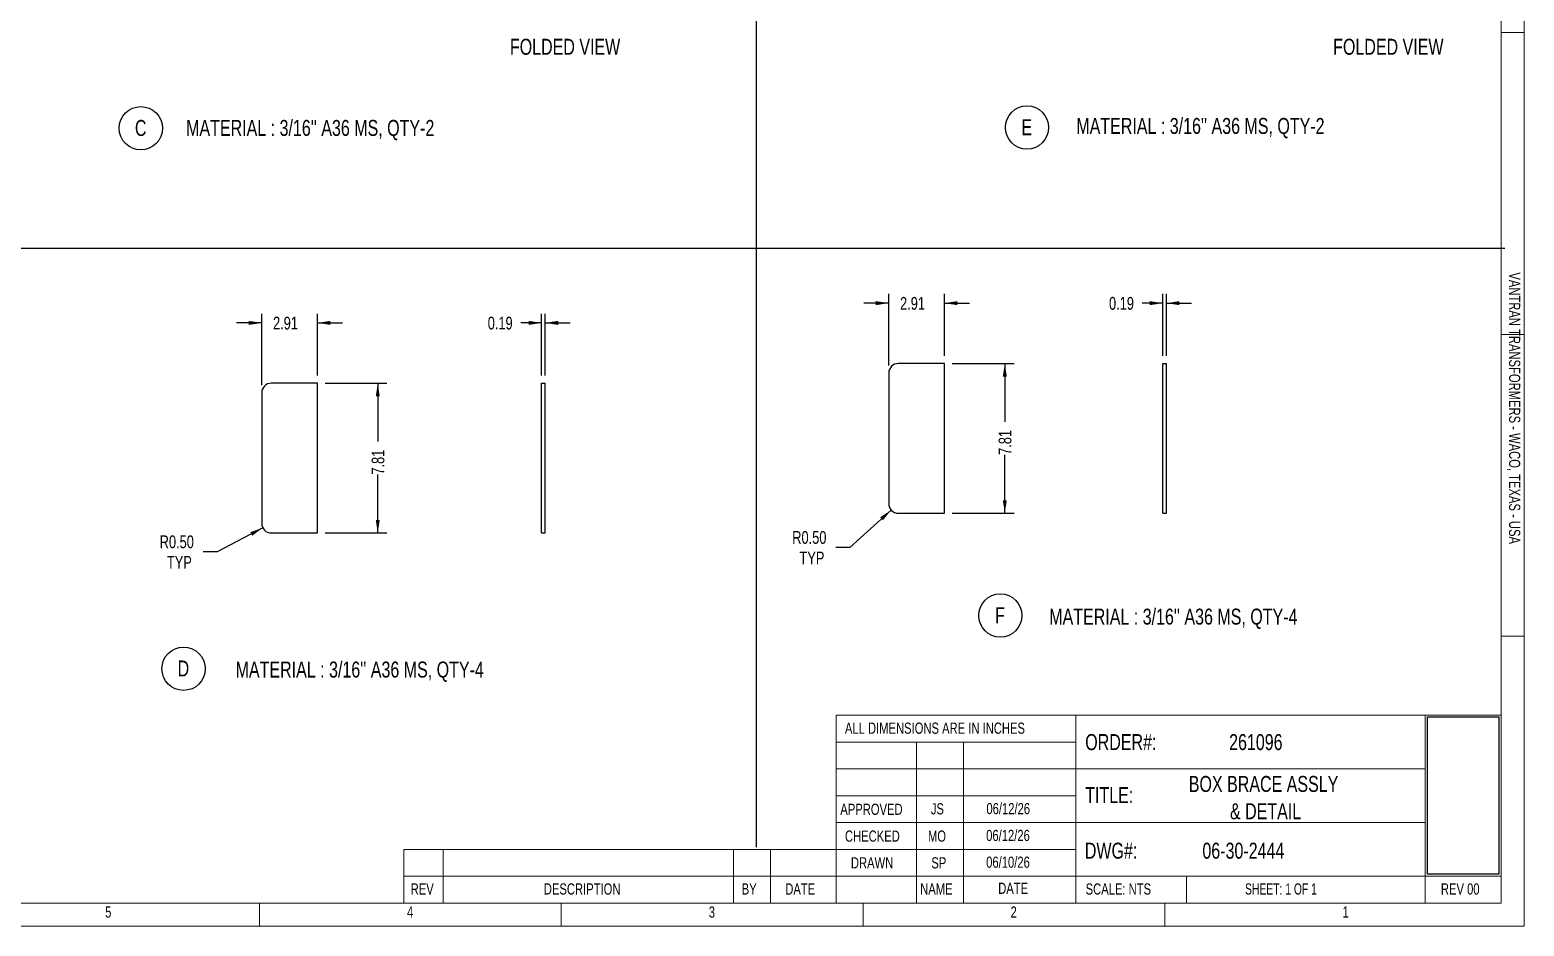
# Model space of a CAD drawing. Header units: inches. Extents: x 0 to 16.5, y 0 to 11.7.
# Drawn here: x 6.77 to 16.52, y 0.02 to 5.86 of the extents above; entities that cross this region are included whole.
import ezdxf

# ---------------------------------------------------------------- set-up
doc = ezdxf.new("R2010")
doc.units = ezdxf.units.IN
doc.header["$MEASUREMENT"] = 0
doc.layers.add('FORMAT', color=7, linetype='Continuous')
doc.styles.add('SLDTEXTSTYLE0', font='TXT', dxfattribs={"width": 0.75})
doc.styles.add('SLDTEXTSTYLE1', font='TXT', dxfattribs={"width": 0.692308})
doc.dimstyles.new('SLDDIMSTYLE13', dxfattribs={"dimtxt": 0.084961, "dimasz": 0.084961, "dimexe": 0, "dimexo": 0.0625, "dimgap": 0.02124, "dimtad": 0, "dimlfac": 8, "dimrnd": 1e-09, "dimzin": 12, "dimdsep": 46, "dimtxsty": 'SLDTEXTSTYLE0', "dimsah": 1, "dimcen": 0.09, "dimadec": 0, "dimazin": 3, "dimtfac": 1, "dimtofl": 0, "dimtmove": 0, "dimatfit": 3, "dimfxl": 0, "dimfrac": 2, "dimtolj": 1, "dimtzin": 12, "dimarcsym": 0})
doc.dimstyles.new('SLDDIMSTYLE14', dxfattribs={"dimtxt": 0.084961, "dimasz": 0.084961, "dimexe": 0, "dimexo": 0.0625, "dimgap": 0.02124, "dimtad": 0, "dimtih": 1, "dimtoh": 1, "dimlfac": 8, "dimrnd": 1e-09, "dimzin": 0, "dimdsep": 46, "dimtxsty": 'SLDTEXTSTYLE0', "dimsah": 1, "dimcen": 0, "dimadec": 0, "dimazin": 0, "dimtfac": 1, "dimtofl": 0, "dimtmove": 0, "dimatfit": 3, "dimfxl": 0, "dimfrac": 2, "dimtolj": 1, "dimtzin": 12, "dimarcsym": 0})
doc.dimstyles.new('SLDDIMSTYLE19', dxfattribs={"dimtxt": 0.084961, "dimasz": 0.084961, "dimexe": 0, "dimexo": 0.0625, "dimgap": 0.02124, "dimtad": 0, "dimlfac": 8, "dimrnd": 1e-09, "dimzin": 12, "dimdsep": 46, "dimtxsty": 'SLDTEXTSTYLE0', "dimsah": 1, "dimcen": 0.09, "dimadec": 0, "dimazin": 3, "dimtfac": 1, "dimtmove": 0, "dimatfit": 0, "dimfxl": 0, "dimfrac": 2, "dimtolj": 1, "dimtzin": 12, "dimarcsym": 0})
doc.dimstyles.new('SLDDIMSTYLE20', dxfattribs={"dimtxt": 0.084961, "dimasz": 0.084961, "dimexe": 0, "dimexo": 0.0625, "dimgap": 0.02124, "dimtad": 0, "dimlfac": 8, "dimrnd": 1e-09, "dimdsep": 46, "dimtxsty": 'SLDTEXTSTYLE0', "dimsah": 1, "dimcen": 0.09, "dimadec": 0, "dimazin": 2, "dimtfac": 1, "dimtmove": 0, "dimatfit": 0, "dimfxl": 0, "dimfrac": 2, "dimtolj": 1, "dimtzin": 12, "dimarcsym": 0})
picture_1 = doc.add_image_def('image1.bmp', size_in_pixel=(535, 215))

# ---------------------------------------------------------------- blocks, each defined once
blk = doc.blocks.new('SW_NOTE_0_2')
at = {"color": 0, "linetype": 'Continuous', "lineweight": 0, "attachment_point": 2, "style": 'SLDTEXTSTYLE0'}
for s, insert, char_height in [('BOX BRACE ASSLY', (0.6185, 0.1343), 0.104167), ('& DETAIL', (0.6316, -0.044), 0.10417)]:
    blk.add_mtext(s, dxfattribs=dict(at, insert=insert, char_height=char_height))
blk = doc.blocks.new('SW_NOTE_0_10')
at = {"layer": 'FORMAT', "color": 0}
blk.add_circle((0.0417, 0.0803), 0.1412, dxfattribs=at)
at = {"layer": 'FORMAT', "color": 0, "insert": (0.0407, 0.1343), "char_height": 0.1042, "attachment_point": 2, "style": 'SLDTEXTSTYLE0'}
blk.add_mtext('C', dxfattribs=at)
blk = doc.blocks.new('Drawing View97')
at = {"color": 7, "linetype": 'Continuous', "lineweight": 25}
for p, q in [((0.3008, 0.9766), (0, 0.9766)), ((0.3008, 0), (0.3008, 0.9766)), ((-0.0625, 0.9141), (-0.0625, 0.0625)), ((0, 0), (0.3008, 0))]:
    blk.add_line(p, q, dxfattribs=at)
for centre, start, end in [((0, 0.9141), 90, 180), ((0, 0.0625), 180, 270)]:
    blk.add_arc(centre, 0.0625, start, end, dxfattribs=at)
blk = doc.blocks.new('_D_33')
at = {"layer": 'FORMAT'}
for p, q in [((8.6961, 3.5595), (9.0998, 3.5595)), ((9.0398, 3.5595), (9.0398, 3.179)), ((9.0398, 2.5829), (9.0398, 2.9634)), ((8.6961, 2.5829), (9.0998, 2.5829))]:
    blk.add_line(p, q, dxfattribs=at)
for points in [[(9.0398, 3.5595), (9.0268, 3.4745), (9.0529, 3.4745)], [(9.0398, 2.5829), (9.0529, 2.6678), (9.0268, 2.6678)]]:
    blk.add_solid(points, dxfattribs=at)
at = {"layer": 'FORMAT', "insert": (8.9995, 2.9634), "char_height": 0.08333, "attachment_point": 1, "rotation": 90, "style": 'SLDTEXTSTYLE0'}
blk.add_mtext('7.81', dxfattribs=at)
blk = doc.blocks.new('_D_34')
at = {"layer": 'FORMAT'}
for p, q in [((8.2829, 3.547), (8.2829, 4.0132)), ((8.6461, 3.6095), (8.6461, 4.0132)), ((8.2829, 3.9532), (8.1195, 3.9532)), ((8.6461, 3.9532), (8.8095, 3.9532))]:
    blk.add_line(p, q, dxfattribs=at)
for points in [[(8.2829, 3.9532), (8.1979, 3.9662), (8.1979, 3.9401)], [(8.6461, 3.9532), (8.7311, 3.9401), (8.7311, 3.9662)]]:
    blk.add_solid(points, dxfattribs=at)
at = {"layer": 'FORMAT', "insert": (8.3567, 3.9935), "char_height": 0.08333, "attachment_point": 1, "style": 'SLDTEXTSTYLE0'}
blk.add_mtext('2.91', dxfattribs=at)
blk = doc.blocks.new('_D_35')
at = {"layer": 'FORMAT'}
for p, q in [((8.29, 2.6163), (7.9921, 2.4595)), ((7.9921, 2.4595), (7.9021, 2.4595))]:
    blk.add_line(p, q, dxfattribs=at)
blk.add_solid([(8.29, 2.6163), (8.2088, 2.5883), (8.221, 2.5651)], dxfattribs=at)
at = {"layer": 'FORMAT', "char_height": 0.08333, "attachment_point": 1, "style": 'SLDTEXTSTYLE0'}
for s, insert in [('R0.50', (7.6175, 2.5669)), ('TYP', (7.6647, 2.4328))]:
    blk.add_mtext(s, dxfattribs=dict(at, insert=insert))
blk = doc.blocks.new('SW_NOTE_0_11')
at = {"layer": 'FORMAT', "color": 0}
blk.add_circle((0.0471, 0.0803), 0.1412, dxfattribs=at)
at = {"layer": 'FORMAT', "color": 0, "insert": (0.0456, 0.1343), "char_height": 0.1042, "attachment_point": 2, "style": 'SLDTEXTSTYLE0'}
blk.add_mtext('D', dxfattribs=at)
blk = doc.blocks.new('Drawing View99')
at = {"color": 7, "linetype": 'Continuous', "lineweight": 25}
for p, q in [((0, 0), (0, 0.9766)), ((0, 0.9766), (0.0234, 0.9766)), ((0.0234, 0), (0.0234, 0.9766)), ((0, 0), (0.0234, 0))]:
    blk.add_line(p, q, dxfattribs=at)
blk = doc.blocks.new('_D_37')
at = {"layer": 'FORMAT'}
for p, q in [((10.1081, 3.6095), (10.1081, 4.0132)), ((10.1315, 3.6095), (10.1315, 4.0132)), ((10.1081, 3.9532), (9.9725, 3.9532)), ((10.1315, 3.9532), (10.2949, 3.9532))]:
    blk.add_line(p, q, dxfattribs=at)
for points in [[(10.1081, 3.9532), (10.0231, 3.9662), (10.0231, 3.9401)], [(10.1315, 3.9532), (10.2165, 3.9401), (10.2165, 3.9662)]]:
    blk.add_solid(points, dxfattribs=at)
at = {"layer": 'FORMAT', "insert": (9.7569, 3.9935), "char_height": 0.08333, "attachment_point": 1, "style": 'SLDTEXTSTYLE0'}
blk.add_mtext('0.19', dxfattribs=at)
blk = doc.blocks.new('SW_NOTE_0_15')
at = {"layer": 'FORMAT', "color": 0}
blk.add_circle((0.039, 0.0803), 0.1412, dxfattribs=at)
at = {"layer": 'FORMAT', "color": 0, "insert": (0.0374, 0.1343), "char_height": 0.1042, "attachment_point": 2, "style": 'SLDTEXTSTYLE0'}
blk.add_mtext('E', dxfattribs=at)
blk = doc.blocks.new('Drawing View104')
at = {"color": 7, "linetype": 'Continuous', "lineweight": 25}
for p, q in [((0.3008, 0.9766), (0, 0.9766)), ((0.3008, 0), (0.3008, 0.9766)), ((-0.0625, 0.9141), (-0.0625, 0.0625)), ((0, 0), (0.3008, 0))]:
    blk.add_line(p, q, dxfattribs=at)
for centre, start, end in [((0, 0.9141), 90, 180), ((0, 0.0625), 180, 270)]:
    blk.add_arc(centre, 0.0625, start, end, dxfattribs=at)
blk = doc.blocks.new('_D_53')
at = {"layer": 'FORMAT'}
for p, q in [((12.786, 3.6882), (13.1897, 3.6882)), ((13.1297, 3.6882), (13.1297, 3.3078)), ((13.1297, 2.7117), (13.1297, 3.0922)), ((12.786, 2.7117), (13.1897, 2.7117))]:
    blk.add_line(p, q, dxfattribs=at)
for points in [[(13.1297, 3.6882), (13.1166, 3.6033), (13.1428, 3.6033)], [(13.1297, 2.7117), (13.1428, 2.7966), (13.1166, 2.7966)]]:
    blk.add_solid(points, dxfattribs=at)
at = {"layer": 'FORMAT', "insert": (13.0893, 3.0922), "char_height": 0.08333, "attachment_point": 1, "rotation": 90, "style": 'SLDTEXTSTYLE0'}
blk.add_mtext('7.81', dxfattribs=at)
blk = doc.blocks.new('_D_54')
at = {"layer": 'FORMAT'}
for p, q in [((12.3727, 3.6757), (12.3727, 4.1419)), ((12.736, 3.7382), (12.736, 4.1419)), ((12.3727, 4.0819), (12.2093, 4.0819)), ((12.736, 4.0819), (12.8994, 4.0819))]:
    blk.add_line(p, q, dxfattribs=at)
for points in [[(12.3727, 4.0819), (12.2877, 4.095), (12.2877, 4.0689)], [(12.736, 4.0819), (12.8209, 4.0689), (12.8209, 4.095)]]:
    blk.add_solid(points, dxfattribs=at)
at = {"layer": 'FORMAT', "insert": (12.4465, 4.1223), "char_height": 0.08333, "attachment_point": 1, "style": 'SLDTEXTSTYLE0'}
blk.add_mtext('2.91', dxfattribs=at)
blk = doc.blocks.new('_D_55')
at = {"layer": 'FORMAT'}
for p, q in [((12.3888, 2.7323), (12.1178, 2.488)), ((12.1178, 2.488), (12.0278, 2.488))]:
    blk.add_line(p, q, dxfattribs=at)
blk.add_solid([(12.3888, 2.7323), (12.3169, 2.6852), (12.3344, 2.6657)], dxfattribs=at)
at = {"layer": 'FORMAT', "char_height": 0.08333, "attachment_point": 1, "style": 'SLDTEXTSTYLE0'}
for s, insert in [('R0.50', (11.7432, 2.5954)), ('TYP', (11.7904, 2.4613))]:
    blk.add_mtext(s, dxfattribs=dict(at, insert=insert))
blk = doc.blocks.new('SW_NOTE_0_16')
at = {"layer": 'FORMAT', "color": 0}
blk.add_circle((0.0362, 0.0803), 0.1412, dxfattribs=at)
at = {"layer": 'FORMAT', "color": 0, "insert": (0.0342, 0.1343), "char_height": 0.1042, "attachment_point": 2, "style": 'SLDTEXTSTYLE0'}
blk.add_mtext('F', dxfattribs=at)
blk = doc.blocks.new('Drawing View105')
at = {"color": 7, "linetype": 'Continuous', "lineweight": 25}
for p, q in [((0, 0), (0, 0.9766)), ((0, 0.9766), (0.0234, 0.9766)), ((0.0234, 0), (0.0234, 0.9766)), ((0, 0), (0.0234, 0))]:
    blk.add_line(p, q, dxfattribs=at)
blk = doc.blocks.new('_D_56')
at = {"layer": 'FORMAT'}
for p, q in [((14.1605, 3.7382), (14.1605, 4.1419)), ((14.1839, 3.7382), (14.1839, 4.1419)), ((14.1605, 4.0819), (14.0249, 4.0819)), ((14.1839, 4.0819), (14.3473, 4.0819))]:
    blk.add_line(p, q, dxfattribs=at)
for points in [[(14.1605, 4.0819), (14.0755, 4.095), (14.0755, 4.0689)], [(14.1839, 4.0819), (14.2689, 4.0689), (14.2689, 4.095)]]:
    blk.add_solid(points, dxfattribs=at)
at = {"layer": 'FORMAT', "insert": (13.8093, 4.1223), "char_height": 0.08333, "attachment_point": 1, "style": 'SLDTEXTSTYLE0'}
blk.add_mtext('0.19', dxfattribs=at)

msp = doc.modelspace()

# ---------------------------------------------------------------- linework, layer by layer
at = {"color": 7, "linetype": 'Continuous', "lineweight": 18}
for p, q in [((16.51673, 11.67421), (16.51673, 0.0187)), ((16.36673, 11.52421), (16.36673, 0.1687)), ((16.48677, 5.84646), (16.36669, 5.84646)), ((16.36673, 5.84646), (16.51673, 5.84646)), ((16.39173, 5.84646), (16.50173, 5.84646)), ((16.36673, 3.87795), (16.51673, 3.87795)), ((16.36673, 1.90945), (16.51673, 1.90945)), ((16.36673, 1.39352), (12.02887, 1.39352)), ((12.02887, 0.16852), (12.02887, 1.39352)), ((13.59306, 1.39352), (13.59306, 0.16852)), ((15.87165, 1.39352), (15.87165, 0.16852)), ((13.59306, 1.21852), (12.02887, 1.21852)), ((12.55304, 0.16852), (12.55304, 1.21852)), ((12.86106, 0.16852), (12.86106, 1.21852)), ((15.87165, 1.04352), (12.02887, 1.04352)), ((13.59306, 0.86852), (12.02887, 0.86852)), ((15.87165, 0.69352), (12.02887, 0.69352)), ((13.59306, 0.51852), (9.20932, 0.51852)), ((9.20932, 0.16852), (9.20932, 0.51852)), ((9.46584, 0.16852), (9.46584, 0.51852)), ((11.36071, 0.16852), (11.36071, 0.51852)), ((11.60044, 0.16852), (11.60044, 0.51852)), ((16.36673, 0.34352), (9.20932, 0.34352)), ((14.31566, 0.34352), (14.31566, 0.16852)), ((16.36673, 0.1687), (0.1687, 0.1687)), ((8.26772, 0.04866), (8.26772, 0.16874)), ((8.26772, 0.1687), (8.26772, 0.0187)), ((10.23622, 0.1687), (10.23622, 0.0187)), ((12.20472, 0.1687), (12.20472, 0.0187)), ((14.17323, 0.1687), (14.17323, 0.0187)), ((16.51673, 0.0187), (0.0187, 0.0187))]:
    msp.add_line(p, q, dxfattribs=at)
at = {"layer": 'FORMAT'}
for p, q in [((11.50682, 11.52799), (11.50682, 0.53276)), ((0.16874, 4.44047), (16.39173, 4.44047))]:
    msp.add_line(p, q, dxfattribs=at)

# ---------------------------------------------------------------- block references
at = {"color": 7, "linetype": 'Continuous', "lineweight": 25}
for name, p in [('Drawing View104', (12.4352, 2.71169)), ('Drawing View105', (14.16048, 2.71169)), ('Drawing View97', (8.34536, 2.58289)), ('Drawing View99', (10.1081, 2.58289))]:
    msp.add_blockref(name, p, dxfattribs=at)
at = {"color": 7, "linetype": 'Continuous', "lineweight": 0}
msp.add_blockref('SW_NOTE_0_2', (14.1989, 0.86386), dxfattribs=at)
at = {"layer": 'FORMAT'}
for name, p in [('SW_NOTE_0_10', (7.45282, 5.14246)), ('SW_NOTE_0_15', (13.23529, 5.14704)), ('SW_NOTE_0_16', (13.06433, 1.96451)), ('SW_NOTE_0_11', (7.72635, 1.61699))]:
    msp.add_blockref(name, p, dxfattribs=at)

# ---------------------------------------------------------------- texts
at = {"color": 7, "linetype": 'Continuous', "lineweight": 0, "insert": (16.49134, 3.39692), "char_height": 0.0729167, "attachment_point": 2, "rotation": 270, "style": 'SLDTEXTSTYLE0'}
msp.add_mtext('VANTRAN TRANSFORMERS - WACO, TEXAS - USA', dxfattribs=at)
at = {"color": 7, "linetype": 'Continuous', "lineweight": 0}
for s, insert, char_height, attachment_point, style in [('ORDER#:', (13.65418, 1.27106), 0.104167, 1, 'SLDTEXTSTYLE0'), ('261096', (14.59262, 1.27106), 0.104167, 1, 'SLDTEXTSTYLE0'), ('TITLE:', (13.65418, 0.9253), 0.104167, 1, 'SLDTEXTSTYLE0'), ('CHECKED', (12.08715, 0.64228), 0.072917, 1, 'SLDTEXTSTYLE0'), ('MO', (12.62852, 0.64228), 0.072917, 1, 'SLDTEXTSTYLE0'), ('06/12/26', (13.00805, 0.64651), 0.072917, 1, 'SLDTEXTSTYLE0'), ('DWG#:', (13.65164, 0.5628), 0.104167, 1, 'SLDTEXTSTYLE0'), ('06-30-2444', (14.41833, 0.5628), 0.104167, 1, 'SLDTEXTSTYLE0'), ('DRAWN', (12.12577, 0.46792), 0.072917, 1, 'SLDTEXTSTYLE0'), ('SP', (12.65038, 0.46792), 0.072917, 1, 'SLDTEXTSTYLE0'), ('06/10/26', (13.00805, 0.47215), 0.072917, 1, 'SLDTEXTSTYLE0'), ('REV', (9.2544, 0.29734), 0.072917, 1, 'SLDTEXTSTYLE0'), ('DESCRIPTION', (10.12299, 0.29734), 0.0729167, 1, 'SLDTEXTSTYLE0'), ('BY', (11.41394, 0.29734), 0.072917, 1, 'SLDTEXTSTYLE0'), ('DATE', (11.69787, 0.29734), 0.072917, 1, 'SLDTEXTSTYLE0'), ('NAME', (12.57787, 0.29734), 0.072917, 1, 'SLDTEXTSTYLE0'), ('DATE', (13.08664, 0.30157), 0.072917, 1, 'SLDTEXTSTYLE0'), ('SCALE: NTS', (13.65682, 0.29734), 0.072917, 1, 'SLDTEXTSTYLE0'), ('SHEET: 1 OF 1', (14.69639, 0.29734), 0.0729167, 1, 'SLDTEXTSTYLE1'), ('REV 00', (15.97401, 0.29734), 0.072917, 1, 'SLDTEXTSTYLE0'), ('5', (7.282, 0.14676), 0.07292, 2, 'SLDTEXTSTYLE0'), ('4', (9.2505, 0.14676), 0.07292, 2, 'SLDTEXTSTYLE0'), ('3', (11.219, 0.14676), 0.07292, 2, 'SLDTEXTSTYLE0'), ('2', (13.18751, 0.14676), 0.07292, 2, 'SLDTEXTSTYLE0'), ('1', (15.35286, 0.14676), 0.07292, 2, 'SLDTEXTSTYLE0')]:
    msp.add_mtext(s, dxfattribs=dict(at, insert=insert, char_height=char_height, attachment_point=attachment_point, style=style))
at = {"layer": 'FORMAT', "attachment_point": 1, "style": 'SLDTEXTSTYLE0'}
for s, insert, char_height in [('FOLDED VIEW', (9.90181, 5.80622), 0.1041667), ('FOLDED VIEW', (15.27128, 5.80622), 0.1041667), ("MATERIAL : 3/16'' A36 MS, QTY-2", (7.78975, 5.27693), 0.1041667), ("MATERIAL : 3/16'' A36 MS, QTY-2", (13.59607, 5.28985), 0.1041667), ("MATERIAL : 3/16'' A36 MS, QTY-4", (13.41941, 2.08938), 0.1041667), ("MATERIAL : 3/16'' A36 MS, QTY-4", (8.11256, 1.7443), 0.1041667), ('ALL DIMENSIONS ARE IN INCHES', (12.08668, 1.34622), 0.0729167), ('APPROVED', (12.05662, 0.81728), 0.072917), ('JS', (12.64736, 0.82019), 0.072917), ('06/12/26', (13.00966, 0.82151), 0.072917)]:
    msp.add_mtext(s, dxfattribs=dict(at, insert=insert, char_height=char_height))

# ---------------------------------------------------------------- dimensions: what is measured, and where the dimension line sits
at = {"layer": 'FORMAT'}
for base, p1, p2, dimstyle, picture, middle in [((12.73598, 4.08195), (12.3727, 3.62575), (12.73598, 3.68825), 'SLDDIMSTYLE19', '_D_54', (12.55434, 4.08195)), ((14.18392, 4.08195), (14.16048, 3.68825), (14.18392, 3.68825), 'SLDDIMSTYLE20', '_D_56', (13.91708, 4.08195)), ((8.28286, 3.95315), (8.64614, 3.55945), (8.28286, 3.49695), 'SLDDIMSTYLE19', '_D_34', (8.4645, 3.95315)), ((10.13154, 3.95315), (10.1081, 3.55945), (10.13154, 3.55945), 'SLDDIMSTYLE20', '_D_37', (9.8647, 3.95315))]:
    dim = msp.add_linear_dim(base=base, p1=p1, p2=p2, dimstyle=dimstyle, dxfattribs=at)
    dim.commit()
    dim.dimension.update_dxf_attribs({"geometry": picture, "text_midpoint": middle, "dimtype": 160})
for base, p1, p2, picture, middle in [((13.12968, 3.68825), (12.73598, 2.71169), (12.73598, 3.68825), '_D_53', (13.12968, 3.19997)), ((9.03984, 3.55945), (8.64614, 2.58289), (8.64614, 3.55945), '_D_33', (9.03984, 3.07117))]:
    dim = msp.add_linear_dim(base=base, p1=p1, p2=p2, angle=90, dimstyle='SLDDIMSTYLE13', dxfattribs=at)
    dim.commit()
    dim.dimension.update_dxf_attribs({"geometry": picture, "text_midpoint": middle, "dimtype": 160})
for center, mpoint, text, picture, middle in [((12.4352, 2.77419), (12.38878, 2.73234), '<>\\Ptyp', '_D_55', (11.88547, 2.48799)), ((8.34536, 2.64539), (8.29005, 2.61628), '<>\\PTYP', '_D_35', (7.75979, 2.45946))]:
    dim = msp.add_radius_dim(center=center, mpoint=mpoint, text=text, dimstyle='SLDDIMSTYLE14', dxfattribs=at)
    dim.commit()
    dim.dimension.update_dxf_attribs({"geometry": picture, "text_midpoint": middle, "dimtype": 164})

# ---------------------------------------------------------------- pictures from other files: only their frames are drawn
image = msp.add_image(picture_1, insert=(15.88652, 1.38281), size_in_units=(1.02487, 0.46585), rotation=-90)
image.dxf.flags = 7

doc.saveas('drawing.dxf')
